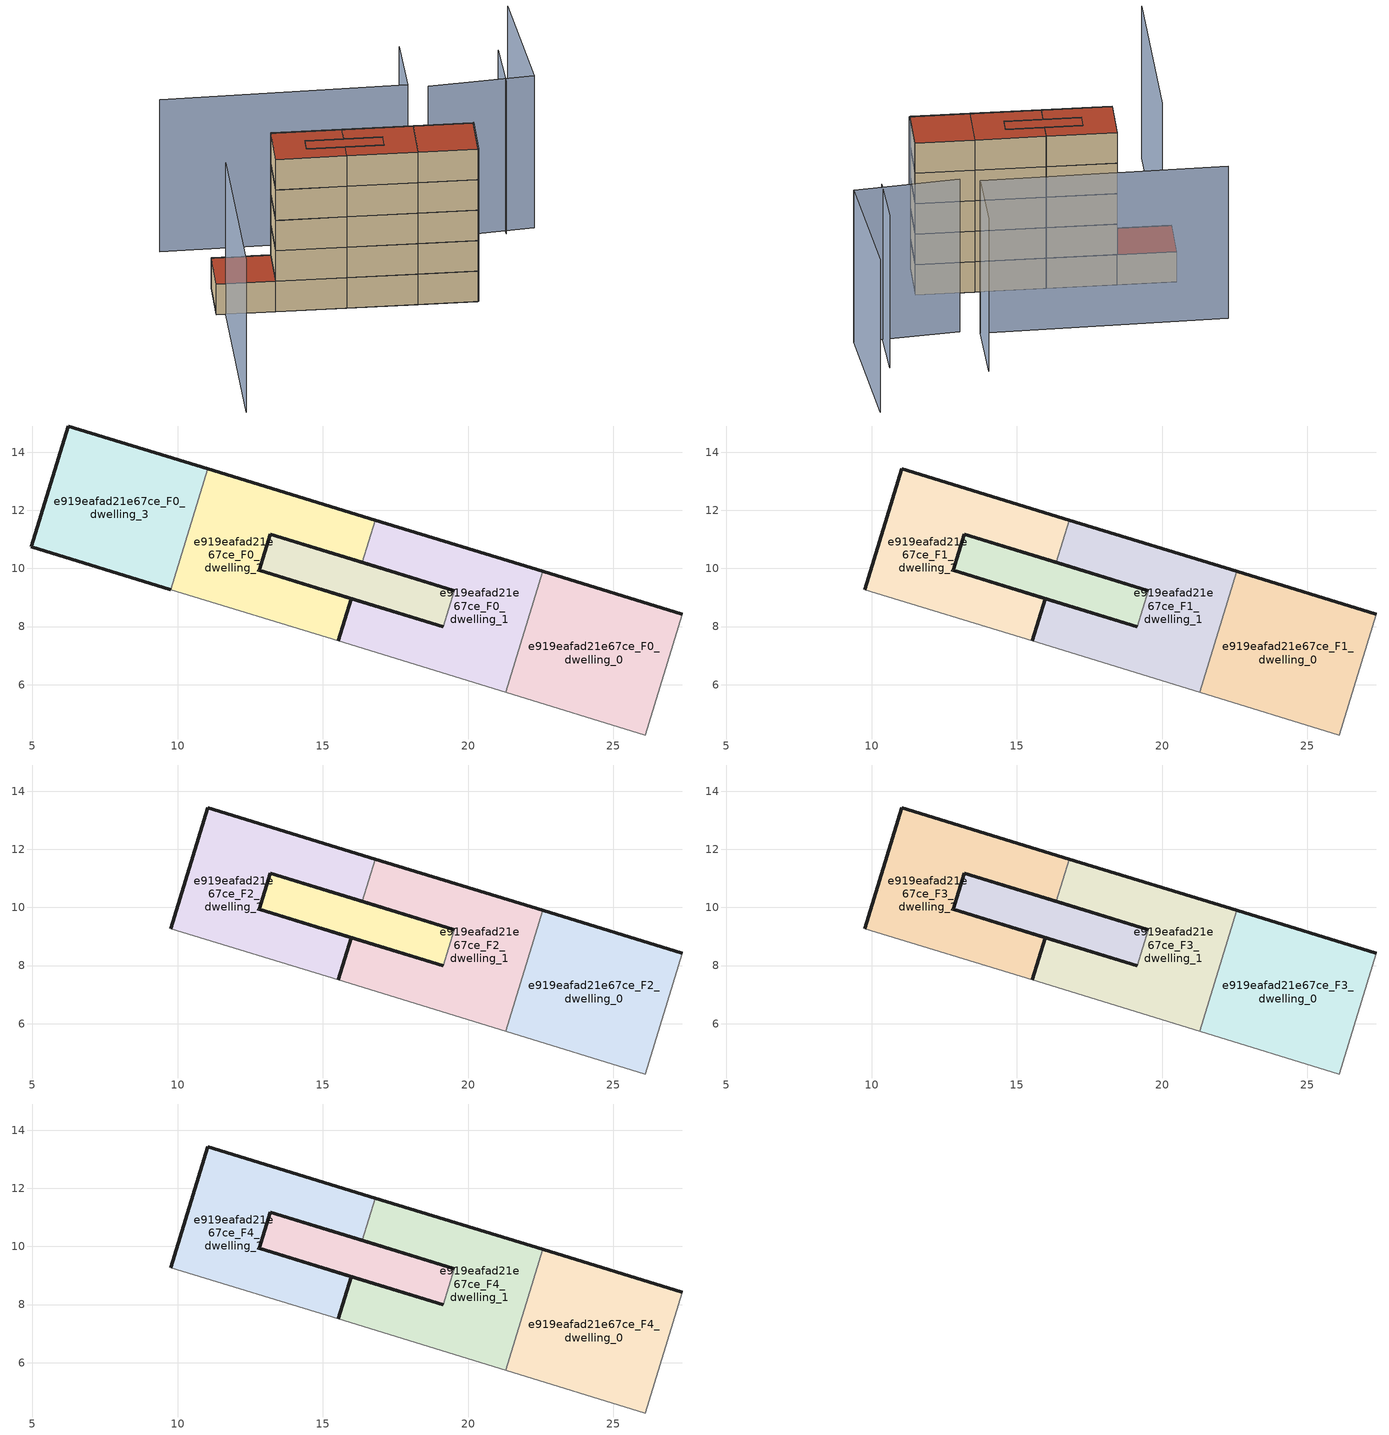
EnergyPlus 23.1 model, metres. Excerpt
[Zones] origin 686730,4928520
e919eafad21e67ce_F0_dwelling_0
 floor ground (EU_floor_Construction): 26.1,4.27 27.37,8.43 22.56,9.9 21.29,5.74 z0
 wall outside (EU_wall_Construction): 22.56,9.9 27.37,8.43 z0:3
 wall adiabatic (EU_wall_Construction): 27.37,8.43 26.1,4.27 21.29,5.74 z0:3
 wall to e919eafad21e67ce_F0_dwelling_1 (EU_wall_Construction): 21.29,5.74 22.56,9.9 z0:3
e919eafad21e67ce_F0_dwelling_1
 floor ground (EU_floor_Construction): 21.29,5.74 22.56,9.9 16.8,11.67 16.36,10.21 19.53,9.24 19.15,7.99 15.97,8.96 15.53,7.51 z0
 wall outside (EU_wall_Construction): 19.53,9.24 16.36,10.21 / 16.8,11.67 22.56,9.9 / 15.53,7.51 15.97,8.96 19.15,7.99 z0:3
 wall adiabatic (EU_wall_Construction): 21.29,5.74 15.53,7.51 z0:3
 wall to e919eafad21e67ce_F0_circulation (EU_wall_Construction): 19.15,7.99 19.53,9.24 z0:3
 wall to e919eafad21e67ce_F0_dwelling_2 (EU_wall_Construction): 16.36,10.21 16.8,11.67 z0:3
e919eafad21e67ce_F0_dwelling_2
 floor ground (EU_floor_Construction): 15.53,7.51 15.97,8.96 12.8,9.93 13.19,11.18 16.36,10.21 16.8,11.67 11.04,13.43 9.77,9.27 z0
 wall outside (EU_wall_Construction): 11.04,13.43 16.8,11.67 / 16.36,10.21 13.19,11.18 12.8,9.93 15.97,8.96 15.53,7.51 z0:3
 wall adiabatic (EU_wall_Construction): 15.53,7.51 9.77,9.27 z0:3
 wall to e919eafad21e67ce_F0_dwelling_3 (EU_wall_Construction): 9.77,9.27 11.04,13.43 z0:3
e919eafad21e67ce_F0_dwelling_3
 floor ground (EU_floor_Construction): 9.77,9.27 11.04,13.43 6.23,14.9 4.96,10.74 z0
 wall outside (EU_wall_Construction): 9.77,9.27 4.96,10.74 6.23,14.9 11.04,13.43 z0:3
 roof outside (EU_roof_Construction): 11.04,13.43 9.77,9.27 4.96,10.74 6.23,14.9 z3
e919eafad21e67ce_F0_circulation
 floor ground (EU_floor_Construction): 19.15,7.99 19.53,9.24 13.19,11.18 12.8,9.93 z0
 wall outside (EU_wall_Construction): 19.15,7.99 12.8,9.93 13.19,11.18 19.53,9.24 z0:3
e919eafad21e67ce_F1_dwelling_0
 floor to e919eafad21e67ce_F0_dwelling_0 (EU_floor_Construction): 26.1,4.27 27.37,8.43 22.56,9.9 21.29,5.74 z3
 wall outside (EU_wall_Construction): 22.56,9.9 27.37,8.43 z3:6
 wall adiabatic (EU_wall_Construction): 27.37,8.43 26.1,4.27 21.29,5.74 z3:6
 wall to e919eafad21e67ce_F1_dwelling_1 (EU_wall_Construction): 21.29,5.74 22.56,9.9 z3:6
e919eafad21e67ce_F1_dwelling_1
 floor to e919eafad21e67ce_F0_dwelling_1 (EU_floor_Construction): 21.29,5.74 22.56,9.9 16.8,11.67 16.36,10.21 19.53,9.24 19.15,7.99 15.97,8.96 15.53,7.51 z3
 wall outside (EU_wall_Construction): 19.53,9.24 16.36,10.21 / 16.8,11.67 22.56,9.9 / 15.53,7.51 15.97,8.96 19.15,7.99 z3:6
 wall adiabatic (EU_wall_Construction): 21.29,5.74 15.53,7.51 z3:6
 wall to e919eafad21e67ce_F1_circulation (EU_wall_Construction): 19.15,7.99 19.53,9.24 z3:6
 wall to e919eafad21e67ce_F1_dwelling_2 (EU_wall_Construction): 16.36,10.21 16.8,11.67 z3:6
e919eafad21e67ce_F1_dwelling_2
 floor to e919eafad21e67ce_F0_dwelling_2 (EU_floor_Construction): 15.53,7.51 15.97,8.96 12.8,9.93 13.19,11.18 16.36,10.21 16.8,11.67 11.04,13.43 9.77,9.27 z3
 wall outside (EU_wall_Construction): 16.36,10.21 13.19,11.18 12.8,9.93 15.97,8.96 15.53,7.51 / 9.77,9.27 11.04,13.43 16.8,11.67 z3:6
 wall adiabatic (EU_wall_Construction): 15.53,7.51 9.77,9.27 z3:6
e919eafad21e67ce_F1_circulation
 floor to e919eafad21e67ce_F0_circulation (EU_floor_Construction): 19.15,7.99 19.53,9.24 13.19,11.18 12.8,9.93 z3
 wall outside (EU_wall_Construction): 19.15,7.99 12.8,9.93 13.19,11.18 19.53,9.24 z3:6
e919eafad21e67ce_F2_dwelling_0
 floor to e919eafad21e67ce_F1_dwelling_0 (EU_floor_Construction): 26.1,4.27 27.37,8.43 22.56,9.9 21.29,5.74 z6
 wall outside (EU_wall_Construction): 22.56,9.9 27.37,8.43 z6:9
 wall adiabatic (EU_wall_Construction): 27.37,8.43 26.1,4.27 21.29,5.74 z6:9
 wall to e919eafad21e67ce_F2_dwelling_1 (EU_wall_Construction): 21.29,5.74 22.56,9.9 z6:9
e919eafad21e67ce_F2_dwelling_1
 floor to e919eafad21e67ce_F1_dwelling_1 (EU_floor_Construction): 21.29,5.74 22.56,9.9 16.8,11.67 16.36,10.21 19.53,9.24 19.15,7.99 15.97,8.96 15.53,7.51 z6
 wall outside (EU_wall_Construction): 19.53,9.24 16.36,10.21 / 16.8,11.67 22.56,9.9 / 15.53,7.51 15.97,8.96 19.15,7.99 z6:9
 wall adiabatic (EU_wall_Construction): 21.29,5.74 15.53,7.51 z6:9
 wall to e919eafad21e67ce_F2_circulation (EU_wall_Construction): 19.15,7.99 19.53,9.24 z6:9
 wall to e919eafad21e67ce_F2_dwelling_2 (EU_wall_Construction): 16.36,10.21 16.8,11.67 z6:9
e919eafad21e67ce_F2_dwelling_2
 floor to e919eafad21e67ce_F1_dwelling_2 (EU_floor_Construction): 15.53,7.51 15.97,8.96 12.8,9.93 13.19,11.18 16.36,10.21 16.8,11.67 11.04,13.43 9.77,9.27 z6
 wall outside (EU_wall_Construction): 16.36,10.21 13.19,11.18 12.8,9.93 15.97,8.96 15.53,7.51 / 9.77,9.27 11.04,13.43 16.8,11.67 z6:9
 wall adiabatic (EU_wall_Construction): 15.53,7.51 9.77,9.27 z6:9
e919eafad21e67ce_F2_circulation
 floor to e919eafad21e67ce_F1_circulation (EU_floor_Construction): 19.15,7.99 19.53,9.24 13.19,11.18 12.8,9.93 z6
 wall outside (EU_wall_Construction): 19.15,7.99 12.8,9.93 13.19,11.18 19.53,9.24 z6:9
e919eafad21e67ce_F3_dwelling_0
 floor to e919eafad21e67ce_F2_dwelling_0 (EU_floor_Construction): 26.1,4.27 27.37,8.43 22.56,9.9 21.29,5.74 z9
 wall outside (EU_wall_Construction): 22.56,9.9 27.37,8.43 z9:12
 wall adiabatic (EU_wall_Construction): 27.37,8.43 26.1,4.27 21.29,5.74 z9:12
 wall to e919eafad21e67ce_F3_dwelling_1 (EU_wall_Construction): 21.29,5.74 22.56,9.9 z9:12
e919eafad21e67ce_F3_dwelling_1
 floor to e919eafad21e67ce_F2_dwelling_1 (EU_floor_Construction): 21.29,5.74 22.56,9.9 16.8,11.67 16.36,10.21 19.53,9.24 19.15,7.99 15.97,8.96 15.53,7.51 z9
 wall outside (EU_wall_Construction): 19.53,9.24 16.36,10.21 / 16.8,11.67 22.56,9.9 / 15.53,7.51 15.97,8.96 19.15,7.99 z9:12
 wall adiabatic (EU_wall_Construction): 21.29,5.74 15.53,7.51 z9:12
 wall to e919eafad21e67ce_F3_circulation (EU_wall_Construction): 19.15,7.99 19.53,9.24 z9:12
 wall to e919eafad21e67ce_F3_dwelling_2 (EU_wall_Construction): 16.36,10.21 16.8,11.67 z9:12
e919eafad21e67ce_F3_dwelling_2
 floor to e919eafad21e67ce_F2_dwelling_2 (EU_floor_Construction): 15.53,7.51 15.97,8.96 12.8,9.93 13.19,11.18 16.36,10.21 16.8,11.67 11.04,13.43 9.77,9.27 z9
 wall outside (EU_wall_Construction): 16.36,10.21 13.19,11.18 12.8,9.93 15.97,8.96 15.53,7.51 / 9.77,9.27 11.04,13.43 16.8,11.67 z9:12
 wall adiabatic (EU_wall_Construction): 15.53,7.51 9.77,9.27 z9:12
e919eafad21e67ce_F3_circulation
 floor to e919eafad21e67ce_F2_circulation (EU_floor_Construction): 19.15,7.99 19.53,9.24 13.19,11.18 12.8,9.93 z9
 wall outside (EU_wall_Construction): 19.15,7.99 12.8,9.93 13.19,11.18 19.53,9.24 z9:12
e919eafad21e67ce_F4_dwelling_0
 floor to e919eafad21e67ce_F3_dwelling_0 (EU_floor_Construction): 26.1,4.27 27.37,8.43 22.56,9.9 21.29,5.74 z12
 wall outside (EU_wall_Construction): 22.56,9.9 27.37,8.43 z12:15
 wall adiabatic (EU_wall_Construction): 27.37,8.43 26.1,4.27 21.29,5.74 z12:15
 wall to e919eafad21e67ce_F4_dwelling_1 (EU_wall_Construction): 21.29,5.74 22.56,9.9 z12:15
 roof outside (EU_roof_Construction): 27.37,8.43 26.1,4.27 21.29,5.74 22.56,9.9 z15
e919eafad21e67ce_F4_dwelling_1
 floor to e919eafad21e67ce_F3_dwelling_1 (EU_floor_Construction): 21.29,5.74 22.56,9.9 16.8,11.67 16.36,10.21 19.53,9.24 19.15,7.99 15.97,8.96 15.53,7.51 z12
 wall outside (EU_wall_Construction): 19.53,9.24 16.36,10.21 / 16.8,11.67 22.56,9.9 / 15.53,7.51 15.97,8.96 19.15,7.99 z12:15
 wall adiabatic (EU_wall_Construction): 21.29,5.74 15.53,7.51 z12:15
 wall to e919eafad21e67ce_F4_circulation (EU_wall_Construction): 19.15,7.99 19.53,9.24 z12:15
 wall to e919eafad21e67ce_F4_dwelling_2 (EU_wall_Construction): 16.36,10.21 16.8,11.67 z12:15
 roof outside (EU_roof_Construction): 22.56,9.9 21.29,5.74 15.53,7.51 15.97,8.96 19.15,7.99 19.53,9.24 16.36,10.21 16.8,11.67 z15
e919eafad21e67ce_F4_dwelling_2
 floor to e919eafad21e67ce_F3_dwelling_2 (EU_floor_Construction): 15.53,7.51 15.97,8.96 12.8,9.93 13.19,11.18 16.36,10.21 16.8,11.67 11.04,13.43 9.77,9.27 z12
 wall outside (EU_wall_Construction): 16.36,10.21 13.19,11.18 12.8,9.93 15.97,8.96 15.53,7.51 / 9.77,9.27 11.04,13.43 16.8,11.67 z12:15
 wall adiabatic (EU_wall_Construction): 15.53,7.51 9.77,9.27 z12:15
 roof outside (EU_roof_Construction): 16.8,11.67 16.36,10.21 13.19,11.18 12.8,9.93 15.97,8.96 15.53,7.51 9.77,9.27 11.04,13.43 z15
e919eafad21e67ce_F4_circulation
 floor to e919eafad21e67ce_F3_circulation (EU_floor_Construction): 19.15,7.99 19.53,9.24 13.19,11.18 12.8,9.93 z12
 wall outside (EU_wall_Construction): 19.15,7.99 12.8,9.93 13.19,11.18 19.53,9.24 z12:15
 roof outside (EU_roof_Construction): 19.53,9.24 19.15,7.99 12.8,9.93 13.19,11.18 z15
shading: 26.42,22.18 24.69,16.19 / 24.69,16.19 4.5,22.01 / 1.22,-4.76 5.69,10.46 / 26.23,4.3 27.5,8.46 / 32.54,13.51 33.87,18.41 / 37.38,24.77 35.1,13.49 / 35.1,13.49 26.19,15.29 z0:15
[Building]
EU S2 Campaign: North Axis=0; Terrain=City; Solar Distribution=FullExterior
[Site:Location]
Bologna: Latitude=44.5; Longitude=11.25; Time Zone=1; Elevation=37
[SizingPeriod:WeatherFileDays]
AnnualSizingPeriod: Begin Month=1; Begin Day of Month=1; End Month=12; End Day of Month=31; Day of Week for Start Day=Monday; Use Weather File Daylight Saving Period=No; Use Weather File Rain and Snow Indicators=No
[MATERIAL]
EU_InternalMass_Material: Roughness=MediumRough; Thickness=0.1; Conductivity=1; Density=1800; Specific Heat=900; Thermal Absorptance=0.9; Solar Absorptance=0.7; Visible Absorptance=0.7
[MATERIAL:NOMASS] Roughness=MediumRough; Thermal Absorptance=0.9; Solar Absorptance=0.7; Visible Absorptance=0.7
Name | Thermal Resistance
EU_wall_NoMass | 0.905828
EU_roof_NoMass | 0.37593
EU_floor_NoMass | 0.67114
[CONSTRUCTION]
EU_wall_Construction: EU_wall_NoMass
EU_roof_Construction: EU_roof_NoMass
EU_floor_Construction: EU_floor_NoMass
EU_InternalMass_Construction: EU_InternalMass_Material
[ZONE] Type=1; Multiplier=1; Ceiling Height=autocalculate; Floor Area=autocalculate; Part of Total Floor Area=Yes
Name | Volume
e919eafad21e67ce_F0_dwelling_0 | 65.6323
e919eafad21e67ce_F1_dwelling_0; e919eafad21e67ce_F2_dwelling_0; e919eafad21e67ce_F3_dwelling_0; e919eafad21e67ce_F4_dwelling_0 | 65.6309
e919eafad21e67ce_F0_dwelling_1 | 65.6382
e919eafad21e67ce_F1_dwelling_1; e919eafad21e67ce_F2_dwelling_1; e919eafad21e67ce_F3_dwelling_1; e919eafad21e67ce_F4_dwelling_1 | 65.6404
e919eafad21e67ce_F0_dwelling_2; e919eafad21e67ce_F1_dwelling_2; e919eafad21e67ce_F2_dwelling_2; e919eafad21e67ce_F3_dwelling_2; e919eafad21e67ce_F4_dwelling_2 | 65.6301
e919eafad21e67ce_F0_dwelling_3 | 65.636
e919eafad21e67ce_F0_circulation | 25.9607
e919eafad21e67ce_F1_circulation; e919eafad21e67ce_F2_circulation; e919eafad21e67ce_F3_circulation; e919eafad21e67ce_F4_circulation | 25.9614
[INTERNALMASS] Construction=EU_InternalMass_Construction
Name | Zone or ZoneList | Surface Area
e919eafad21e67ce_F0_dwelling_0_EU_InternalMass | e919eafad21e67ce_F0_dwelling_0 | 21.8771
e919eafad21e67ce_F0_dwelling_1_EU_InternalMass | e919eafad21e67ce_F0_dwelling_1 | 21.8771
e919eafad21e67ce_F0_dwelling_2_EU_InternalMass | e919eafad21e67ce_F0_dwelling_2 | 21.8771
e919eafad21e67ce_F0_dwelling_3_EU_InternalMass | e919eafad21e67ce_F0_dwelling_3 | 21.8771
e919eafad21e67ce_F1_dwelling_0_EU_InternalMass | e919eafad21e67ce_F1_dwelling_0 | 29.1695
e919eafad21e67ce_F1_dwelling_1_EU_InternalMass | e919eafad21e67ce_F1_dwelling_1 | 29.1695
e919eafad21e67ce_F1_dwelling_2_EU_InternalMass | e919eafad21e67ce_F1_dwelling_2 | 29.1695
e919eafad21e67ce_F2_dwelling_0_EU_InternalMass | e919eafad21e67ce_F2_dwelling_0 | 29.1695
e919eafad21e67ce_F2_dwelling_1_EU_InternalMass | e919eafad21e67ce_F2_dwelling_1 | 29.1695
e919eafad21e67ce_F2_dwelling_2_EU_InternalMass | e919eafad21e67ce_F2_dwelling_2 | 29.1695
e919eafad21e67ce_F3_dwelling_0_EU_InternalMass | e919eafad21e67ce_F3_dwelling_0 | 29.1695
e919eafad21e67ce_F3_dwelling_1_EU_InternalMass | e919eafad21e67ce_F3_dwelling_1 | 29.1695
e919eafad21e67ce_F3_dwelling_2_EU_InternalMass | e919eafad21e67ce_F3_dwelling_2 | 29.1695
e919eafad21e67ce_F4_dwelling_0_EU_InternalMass | e919eafad21e67ce_F4_dwelling_0 | 29.1695
e919eafad21e67ce_F4_dwelling_1_EU_InternalMass | e919eafad21e67ce_F4_dwelling_1 | 29.1695
e919eafad21e67ce_F4_dwelling_2_EU_InternalMass | e919eafad21e67ce_F4_dwelling_2 | 29.1695
[OTHEREQUIPMENT] Fuel Type=Electricity; Design Level Calculation Method=Watts/Area; Power per Zone Floor Area=1; Fraction Latent=0; Fraction Radiant=0; Fraction Lost=0; Carbon Dioxide Generation Rate=0; EndUse Subcategory=EU_Step8_InternalGains
Name | Zone or ZoneList or Space or SpaceList | Schedule
EU_Step8_InternalGain_e919eafad21e67ce_F0_dwelling_0_f000 | e919eafad21e67ce_F0_dwelling_0 | EU_Step8_GainSchedule_e919eafad21e67ce_F0_dwelling_0_f000
EU_Step8_InternalGain_e919eafad21e67ce_F0_dwelling_1_f000 | e919eafad21e67ce_F0_dwelling_1 | EU_Step8_GainSchedule_e919eafad21e67ce_F0_dwelling_1_f000
EU_Step8_InternalGain_e919eafad21e67ce_F0_dwelling_2_f000 | e919eafad21e67ce_F0_dwelling_2 | EU_Step8_GainSchedule_e919eafad21e67ce_F0_dwelling_2_f000
EU_Step8_InternalGain_e919eafad21e67ce_F0_dwelling_3_f000 | e919eafad21e67ce_F0_dwelling_3 | EU_Step8_GainSchedule_e919eafad21e67ce_F0_dwelling_3_f000
EU_Step8_InternalGain_e919eafad21e67ce_F1_dwelling_0_f000 | e919eafad21e67ce_F1_dwelling_0 | EU_Step8_GainSchedule_e919eafad21e67ce_F1_dwelling_0_f000
EU_Step8_InternalGain_e919eafad21e67ce_F1_dwelling_1_f000 | e919eafad21e67ce_F1_dwelling_1 | EU_Step8_GainSchedule_e919eafad21e67ce_F1_dwelling_1_f000
EU_Step8_InternalGain_e919eafad21e67ce_F1_dwelling_2_f000 | e919eafad21e67ce_F1_dwelling_2 | EU_Step8_GainSchedule_e919eafad21e67ce_F1_dwelling_2_f000
EU_Step8_InternalGain_e919eafad21e67ce_F2_dwelling_0_f000 | e919eafad21e67ce_F2_dwelling_0 | EU_Step8_GainSchedule_e919eafad21e67ce_F2_dwelling_0_f000
EU_Step8_InternalGain_e919eafad21e67ce_F2_dwelling_1_f000 | e919eafad21e67ce_F2_dwelling_1 | EU_Step8_GainSchedule_e919eafad21e67ce_F2_dwelling_1_f000
EU_Step8_InternalGain_e919eafad21e67ce_F2_dwelling_2_f000 | e919eafad21e67ce_F2_dwelling_2 | EU_Step8_GainSchedule_e919eafad21e67ce_F2_dwelling_2_f000
EU_Step8_InternalGain_e919eafad21e67ce_F3_dwelling_0_f000 | e919eafad21e67ce_F3_dwelling_0 | EU_Step8_GainSchedule_e919eafad21e67ce_F3_dwelling_0_f000
EU_Step8_InternalGain_e919eafad21e67ce_F3_dwelling_1_f000 | e919eafad21e67ce_F3_dwelling_1 | EU_Step8_GainSchedule_e919eafad21e67ce_F3_dwelling_1_f000
EU_Step8_InternalGain_e919eafad21e67ce_F3_dwelling_2_f000 | e919eafad21e67ce_F3_dwelling_2 | EU_Step8_GainSchedule_e919eafad21e67ce_F3_dwelling_2_f000
EU_Step8_InternalGain_e919eafad21e67ce_F4_dwelling_0_f000 | e919eafad21e67ce_F4_dwelling_0 | EU_Step8_GainSchedule_e919eafad21e67ce_F4_dwelling_0_f000
EU_Step8_InternalGain_e919eafad21e67ce_F4_dwelling_1_f000 | e919eafad21e67ce_F4_dwelling_1 | EU_Step8_GainSchedule_e919eafad21e67ce_F4_dwelling_1_f000
EU_Step8_InternalGain_e919eafad21e67ce_F4_dwelling_2_f000 | e919eafad21e67ce_F4_dwelling_2 | EU_Step8_GainSchedule_e919eafad21e67ce_F4_dwelling_2_f000
[ZONEINFILTRATION:DESIGNFLOWRATE] Schedule=EU_AlwaysOn; Design Flow Rate Calculation Method=Flow/Area; Flow Rate per Floor Area=0.0005; Constant Term Coefficient=1; Temperature Term Coefficient=0; Velocity Term Coefficient=0; Velocity Squared Term Coefficient=0
Name | Zone or ZoneList or Space or SpaceList
EU_Circulation_Infiltration_e919eafad21e67ce_F0_circulation | e919eafad21e67ce_F0_circulation
EU_Circulation_Infiltration_e919eafad21e67ce_F1_circulation | e919eafad21e67ce_F1_circulation
EU_Circulation_Infiltration_e919eafad21e67ce_F2_circulation | e919eafad21e67ce_F2_circulation
EU_Circulation_Infiltration_e919eafad21e67ce_F3_circulation | e919eafad21e67ce_F3_circulation
EU_Circulation_Infiltration_e919eafad21e67ce_F4_circulation | e919eafad21e67ce_F4_circulation
[ZONEVENTILATION:DESIGNFLOWRATE] Schedule=EU_AlwaysOn; Design Flow Rate Calculation Method=AirChanges/Hour; Air Changes per Hour=0.73129; Ventilation Type=Natural; Fan Pressure Rise=0; Fan Total Efficiency=1; Constant Term Coefficient=1; Temperature Term Coefficient=0; Velocity Term Coefficient=0; Velocity Squared Term Coefficient=0; Minimum Indoor Temperature=-100; Maximum Indoor Temperature=100; Delta Temperature=-100; Minimum Outdoor Temperature=-100; Maximum Outdoor Temperature=100; Maximum Wind Speed=40
Name | Zone or ZoneList or Space or SpaceList
EU_ConstantAir_e919eafad21e67ce_F0_dwelling_0 | e919eafad21e67ce_F0_dwelling_0
EU_ConstantAir_e919eafad21e67ce_F0_dwelling_1 | e919eafad21e67ce_F0_dwelling_1
EU_ConstantAir_e919eafad21e67ce_F0_dwelling_2 | e919eafad21e67ce_F0_dwelling_2
EU_ConstantAir_e919eafad21e67ce_F0_dwelling_3 | e919eafad21e67ce_F0_dwelling_3
EU_ConstantAir_e919eafad21e67ce_F1_dwelling_0 | e919eafad21e67ce_F1_dwelling_0
EU_ConstantAir_e919eafad21e67ce_F1_dwelling_1 | e919eafad21e67ce_F1_dwelling_1
EU_ConstantAir_e919eafad21e67ce_F1_dwelling_2 | e919eafad21e67ce_F1_dwelling_2
EU_ConstantAir_e919eafad21e67ce_F2_dwelling_0 | e919eafad21e67ce_F2_dwelling_0
EU_ConstantAir_e919eafad21e67ce_F2_dwelling_1 | e919eafad21e67ce_F2_dwelling_1
EU_ConstantAir_e919eafad21e67ce_F2_dwelling_2 | e919eafad21e67ce_F2_dwelling_2
EU_ConstantAir_e919eafad21e67ce_F3_dwelling_0 | e919eafad21e67ce_F3_dwelling_0
EU_ConstantAir_e919eafad21e67ce_F3_dwelling_1 | e919eafad21e67ce_F3_dwelling_1
EU_ConstantAir_e919eafad21e67ce_F3_dwelling_2 | e919eafad21e67ce_F3_dwelling_2
EU_ConstantAir_e919eafad21e67ce_F4_dwelling_0 | e919eafad21e67ce_F4_dwelling_0
EU_ConstantAir_e919eafad21e67ce_F4_dwelling_1 | e919eafad21e67ce_F4_dwelling_1
EU_ConstantAir_e919eafad21e67ce_F4_dwelling_2 | e919eafad21e67ce_F4_dwelling_2
[HVACTEMPLATE:THERMOSTAT] Constant Heating Setpoint=20; Constant Cooling Setpoint=50
EU_HeatOnly_e919eafad21e67ce_F0_dwelling_0; EU_HeatOnly_e919eafad21e67ce_F0_dwelling_1; EU_HeatOnly_e919eafad21e67ce_F0_dwelling_2; EU_HeatOnly_e919eafad21e67ce_F0_dwelling_3; EU_HeatOnly_e919eafad21e67ce_F1_dwelling_0; EU_HeatOnly_e919eafad21e67ce_F1_dwelling_1; EU_HeatOnly_e919eafad21e67ce_F1_dwelling_2; EU_HeatOnly_e919eafad21e67ce_F2_dwelling_0; EU_HeatOnly_e919eafad21e67ce_F2_dwelling_1; EU_HeatOnly_e919eafad21e67ce_F2_dwelling_2; EU_HeatOnly_e919eafad21e67ce_F3_dwelling_0; EU_HeatOnly_e919eafad21e67ce_F3_dwelling_1; EU_HeatOnly_e919eafad21e67ce_F3_dwelling_2; EU_HeatOnly_e919eafad21e67ce_F4_dwelling_0; EU_HeatOnly_e919eafad21e67ce_F4_dwelling_1; EU_HeatOnly_e919eafad21e67ce_F4_dwelling_2
[HVACTEMPLATE:ZONE:IDEALLOADSAIRSYSTEM] System Availability Schedule=EU_AlwaysOn; Maximum Heating Supply Air Temperature=50; Minimum Cooling Supply Air Temperature=13; Maximum Heating Supply Air Humidity Ratio=0.0156; Minimum Cooling Supply Air Humidity Ratio=0.0077; Heating Limit=NoLimit; Cooling Limit=NoLimit; Heating Availability Schedule=EU_AlwaysOn; Cooling Availability Schedule=EU_CoolingOff; Dehumidification Control Type=ConstantSensibleHeatRatio; Cooling Sensible Heat Ratio=0.7; Dehumidification Setpoint=60; Humidification Control Type=None; Humidification Setpoint=30; Outdoor Air Method=None; Outdoor Air Flow Rate per Person=0.00944; Outdoor Air Flow Rate per Zone Floor Area=0; Outdoor Air Flow Rate per Zone=0; Demand Controlled Ventilation Type=None; Outdoor Air Economizer Type=NoEconomizer; Heat Recovery Type=None; Sensible Heat Recovery Effectiveness=0.7; Latent Heat Recovery Effectiveness=0.65
Name | Template Thermostat
e919eafad21e67ce_F0_dwelling_0 | EU_HeatOnly_e919eafad21e67ce_F0_dwelling_0
e919eafad21e67ce_F0_dwelling_1 | EU_HeatOnly_e919eafad21e67ce_F0_dwelling_1
e919eafad21e67ce_F0_dwelling_2 | EU_HeatOnly_e919eafad21e67ce_F0_dwelling_2
e919eafad21e67ce_F0_dwelling_3 | EU_HeatOnly_e919eafad21e67ce_F0_dwelling_3
e919eafad21e67ce_F1_dwelling_0 | EU_HeatOnly_e919eafad21e67ce_F1_dwelling_0
e919eafad21e67ce_F1_dwelling_1 | EU_HeatOnly_e919eafad21e67ce_F1_dwelling_1
e919eafad21e67ce_F1_dwelling_2 | EU_HeatOnly_e919eafad21e67ce_F1_dwelling_2
e919eafad21e67ce_F2_dwelling_0 | EU_HeatOnly_e919eafad21e67ce_F2_dwelling_0
e919eafad21e67ce_F2_dwelling_1 | EU_HeatOnly_e919eafad21e67ce_F2_dwelling_1
e919eafad21e67ce_F2_dwelling_2 | EU_HeatOnly_e919eafad21e67ce_F2_dwelling_2
e919eafad21e67ce_F3_dwelling_0 | EU_HeatOnly_e919eafad21e67ce_F3_dwelling_0
e919eafad21e67ce_F3_dwelling_1 | EU_HeatOnly_e919eafad21e67ce_F3_dwelling_1
e919eafad21e67ce_F3_dwelling_2 | EU_HeatOnly_e919eafad21e67ce_F3_dwelling_2
e919eafad21e67ce_F4_dwelling_0 | EU_HeatOnly_e919eafad21e67ce_F4_dwelling_0
e919eafad21e67ce_F4_dwelling_1 | EU_HeatOnly_e919eafad21e67ce_F4_dwelling_1
e919eafad21e67ce_F4_dwelling_2 | EU_HeatOnly_e919eafad21e67ce_F4_dwelling_2
[SIZING:ZONE] Zone Cooling Design Supply Air Temperature Input Method=SupplyAirTemperature; Zone Cooling Design Supply Air Temperature=13; Zone Heating Design Supply Air Temperature Input Method=SupplyAirTemperature; Zone Heating Design Supply Air Temperature=50; Zone Cooling Design Supply Air Humidity Ratio=0.008; Zone Heating Design Supply Air Humidity Ratio=0.008; Cooling Design Air Flow Method=DesignDay; Cooling Design Air Flow Rate=0; Cooling Minimum Air Flow per Zone Floor Area=0.000762; Cooling Minimum Air Flow=0; Cooling Minimum Air Flow Fraction=0.2; Heating Design Air Flow Method=DesignDay; Heating Design Air Flow Rate=0; Heating Maximum Air Flow per Zone Floor Area=0.002032; Heating Maximum Air Flow=0.141576; Heating Maximum Air Flow Fraction=0.3; Account for Dedicated Outdoor Air System=No; Dedicated Outdoor Air System Control Strategy=NeutralSupplyAir; Dedicated Outdoor Air Low Setpoint Temperature for Design=autosize; Dedicated Outdoor Air High Setpoint Temperature for Design=autosize; Zone Load Sizing Method=Sensible Load Only No Latent Load; Zone Latent Cooling Design Supply Air Humidity Ratio Input Method=HumidityRatioDifference; Zone Cooling Design Supply Air Humidity Ratio Difference=0.005; Zone Latent Heating Design Supply Air Humidity Ratio Input Method=HumidityRatioDifference; Zone Humidification Design Supply Air Humidity Ratio Difference=0.005
e919eafad21e67ce_F0_dwelling_0; e919eafad21e67ce_F0_dwelling_1; e919eafad21e67ce_F0_dwelling_2; e919eafad21e67ce_F0_dwelling_3; e919eafad21e67ce_F1_dwelling_0; e919eafad21e67ce_F1_dwelling_1; e919eafad21e67ce_F1_dwelling_2; e919eafad21e67ce_F2_dwelling_0; e919eafad21e67ce_F2_dwelling_1; e919eafad21e67ce_F2_dwelling_2; e919eafad21e67ce_F3_dwelling_0; e919eafad21e67ce_F3_dwelling_1; e919eafad21e67ce_F3_dwelling_2; e919eafad21e67ce_F4_dwelling_0; e919eafad21e67ce_F4_dwelling_1; e919eafad21e67ce_F4_dwelling_2
[SCHEDULE:CONSTANT]
Name | Hourly Value
EU_AlwaysOn | 1
EU_CoolingOff | 0
[SCHEDULE:FILE] Column Number=1; Rows to Skip at Top=0; Number of Hours of Data=8760; Column Separator=Comma; Interpolate to Timestep=No; Minutes per Item=60; Adjust Schedule for Daylight Savings=Yes
Name | File
EU_Step8_GainSchedule_e919eafad21e67ce_F0_dwelling_0_f000 | ../../schedules/e919eafad21e67ce/e919eafad21e67ce_F0_dwelling_0_f000_gain.csv
EU_Step8_GainSchedule_e919eafad21e67ce_F0_dwelling_1_f000 | ../../schedules/e919eafad21e67ce/e919eafad21e67ce_F0_dwelling_1_f000_gain.csv
EU_Step8_GainSchedule_e919eafad21e67ce_F0_dwelling_2_f000 | ../../schedules/e919eafad21e67ce/e919eafad21e67ce_F0_dwelling_2_f000_gain.csv
EU_Step8_GainSchedule_e919eafad21e67ce_F0_dwelling_3_f000 | ../../schedules/e919eafad21e67ce/e919eafad21e67ce_F0_dwelling_3_f000_gain.csv
EU_Step8_GainSchedule_e919eafad21e67ce_F1_dwelling_0_f000 | ../../schedules/e919eafad21e67ce/e919eafad21e67ce_F1_dwelling_0_f000_gain.csv
EU_Step8_GainSchedule_e919eafad21e67ce_F1_dwelling_1_f000 | ../../schedules/e919eafad21e67ce/e919eafad21e67ce_F1_dwelling_1_f000_gain.csv
EU_Step8_GainSchedule_e919eafad21e67ce_F1_dwelling_2_f000 | ../../schedules/e919eafad21e67ce/e919eafad21e67ce_F1_dwelling_2_f000_gain.csv
EU_Step8_GainSchedule_e919eafad21e67ce_F2_dwelling_0_f000 | ../../schedules/e919eafad21e67ce/e919eafad21e67ce_F2_dwelling_0_f000_gain.csv
EU_Step8_GainSchedule_e919eafad21e67ce_F2_dwelling_1_f000 | ../../schedules/e919eafad21e67ce/e919eafad21e67ce_F2_dwelling_1_f000_gain.csv
EU_Step8_GainSchedule_e919eafad21e67ce_F2_dwelling_2_f000 | ../../schedules/e919eafad21e67ce/e919eafad21e67ce_F2_dwelling_2_f000_gain.csv
EU_Step8_GainSchedule_e919eafad21e67ce_F3_dwelling_0_f000 | ../../schedules/e919eafad21e67ce/e919eafad21e67ce_F3_dwelling_0_f000_gain.csv
EU_Step8_GainSchedule_e919eafad21e67ce_F3_dwelling_1_f000 | ../../schedules/e919eafad21e67ce/e919eafad21e67ce_F3_dwelling_1_f000_gain.csv
EU_Step8_GainSchedule_e919eafad21e67ce_F3_dwelling_2_f000 | ../../schedules/e919eafad21e67ce/e919eafad21e67ce_F3_dwelling_2_f000_gain.csv
EU_Step8_GainSchedule_e919eafad21e67ce_F4_dwelling_0_f000 | ../../schedules/e919eafad21e67ce/e919eafad21e67ce_F4_dwelling_0_f000_gain.csv
EU_Step8_GainSchedule_e919eafad21e67ce_F4_dwelling_1_f000 | ../../schedules/e919eafad21e67ce/e919eafad21e67ce_F4_dwelling_1_f000_gain.csv
EU_Step8_GainSchedule_e919eafad21e67ce_F4_dwelling_2_f000 | ../../schedules/e919eafad21e67ce/e919eafad21e67ce_F4_dwelling_2_f000_gain.csv
